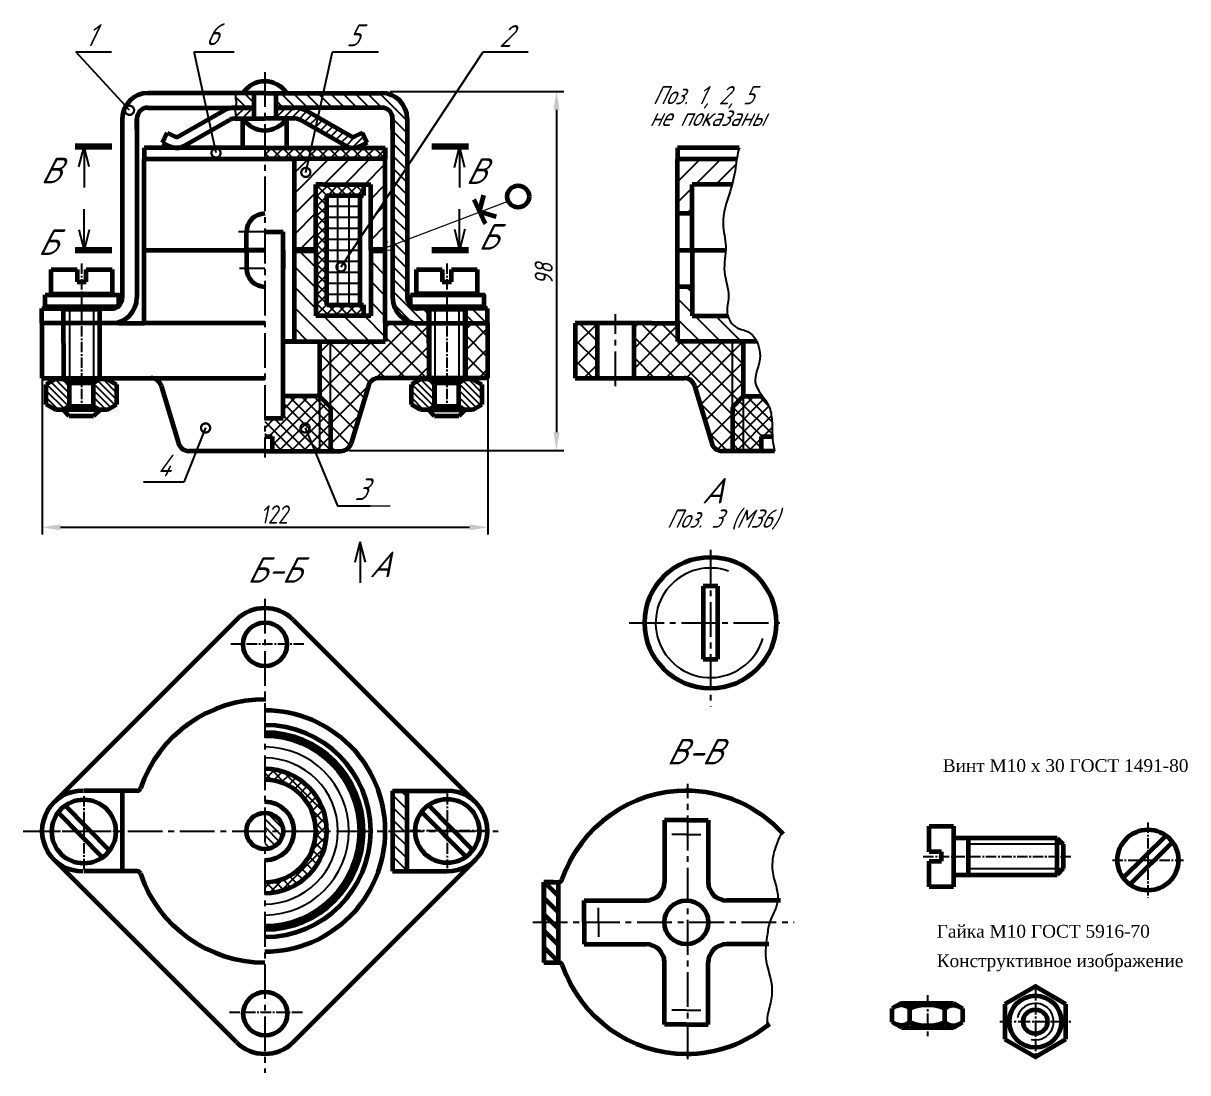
# Model space of a CAD drawing. Header units: millimetres. Extents: x 0 to 1065, y -13 to 605.
# Drawn here: x 486.6 to 805.4, y 318.1 to 605.4 of the extents above; entities that cross this region are included whole.
import ezdxf

# ---------------------------------------------------------------- set-up
doc = ezdxf.new("R2010")
doc.units = ezdxf.units.MM
doc.header["$LTSCALE"] = 0.5
doc.linetypes.add('CENTER2', pattern=[28.575, 19.05, -3.175, 3.175, -3.175])
doc.linetypes.add('осевая2', pattern=[28.575, 19.05, -3.175, 3.175, -3.175])
doc.layers.get('0').update_dxf_attribs({"linetype": 'CONTINUOUS', "lineweight": 60})
doc.styles.get("Standard").update_dxf_attribs({"font": 'isocpeui.ttf', "width": 0.8})
doc.styles.add('стиль1', font='times.ttf')
doc.dimstyles.get("Standard").update_dxf_attribs({"dimtxt": 5, "dimasz": 5, "dimexe": 2, "dimexo": 0, "dimgap": 1.5, "dimtad": 1, "dimdec": 0, "dimzin": 0, "dimtxsty": 'Standard', "dimcen": 5, "dimadec": 0, "dimazin": 0, "dimtfac": 1, "dimtdec": 0, "dimtofl": 0, "dimtmove": 0, "dimatfit": 3, "dimldrblk": 'DOTSMALL', "dimfxl": 1, "dimtolj": 1, "dimtzin": 0, "dimarcsym": 0})
doc.dimstyles.new('Standart', dxfattribs={"dimtxt": 5, "dimasz": 5, "dimexe": 2, "dimexo": 0, "dimgap": 1, "dimtad": 1, "dimtoh": 1, "dimdec": 0, "dimtxsty": 'Standard', "dimcen": 2.5, "dimadec": 0, "dimazin": 0, "dimtfac": 1, "dimtdec": 0, "dimtmove": 0, "dimatfit": 3, "dimldrblk": 'DOTSMALL', "dimfxl": 1, "dimarcsym": 0})

# ---------------------------------------------------------------- blocks, each defined once
blk = doc.blocks.new('_DotSmall')
at = {"color": 0, "linetype": 'ByBlock', "const_width": 0.5}
blk.add_lwpolyline([(-0.0625, 0, 1), (0.0625, 0, 1)], format="xyb", close=True, dxfattribs=at)
blk = doc.blocks.new('114')
at = {"linetype": 'CENTER2', "lineweight": -3, "ltscale": 0.3}
for p, q in [((123.36, 10.28), (123.36, -10.28)), ((113.62, 0), (133.09, 0))]:
    blk.add_line(p, q, dxfattribs=at)
at = {"lineweight": 60}
for p, q in [((116.61, -4.9), (128.34, 6.68)), ((118.37, -6.68), (130.1, 4.9))]:
    blk.add_line(p, q, dxfattribs=at)
blk.add_circle((123.36, 0), 8.33, dxfattribs=at)
blk = doc.blocks.new('*D11')
at = {"color": 0, "lineweight": -2, "transparency": 16777216}
for p, q in [((587.02, 586.72), (634.56, 586.72)), ((632.56, 581.72), (632.56, 493.41)), ((575.76, 488.41), (634.56, 488.41))]:
    blk.add_line(p, q, dxfattribs=at)
at = {"color": 0, "lineweight": -3, "transparency": 16777216}
for points in [[(631.72, 581.72), (633.39, 581.72), (632.56, 586.72)], [(631.72, 493.41), (633.39, 493.41), (632.56, 488.41)]]:
    blk.add_solid(points, dxfattribs=at)
at = {"color": 0, "transparency": 16777216, "insert": (629.06, 536.84), "char_height": 5, "attachment_point": 5, "rotation": 90}
blk.add_mtext('98', dxfattribs=at)
blk = doc.blocks.new('*D12')
at = {"color": 0, "lineweight": -2, "transparency": 16777216}
for p, q in [((491.76, 508.66), (491.76, 465.4)), ((613.75, 508.18), (613.75, 465.4)), ((496.76, 467.4), (608.75, 467.4))]:
    blk.add_line(p, q, dxfattribs=at)
at = {"color": 0, "lineweight": -3, "transparency": 16777216}
for points in [[(496.76, 468.23), (496.76, 466.56), (491.76, 467.4)], [(608.75, 468.23), (608.75, 466.56), (613.75, 467.4)]]:
    blk.add_solid(points, dxfattribs=at)
at = {"color": 0, "transparency": 16777216, "insert": (555.29, 470.9), "char_height": 5, "attachment_point": 5}
blk.add_mtext('122', dxfattribs=at)

msp = doc.modelspace()

# ---------------------------------------------------------------- hatches: boundary and pattern name
at = {"lineweight": -3}
h = msp.add_hatch(dxfattribs=at)
h.set_pattern_fill('ANSI31', scale=0.75, angle=90, style=0)
h.set_pattern_definition([(135, (284.2098, 310.2621), (-1.683798, -1.683798), [])])
edge = h.paths.add_edge_path()
edge.add_line((549.7, 582.26), (549.7, 586.26))
edge.add_line((549.7, 586.26), (544.88, 586.26))
edge.add_line((544.88, 586.26), (544.88, 586.26))
edge.add_line((544.88, 586.26), (544.87, 586.25))
edge.add_spline(control_points=[(544.88, 586.25), (544.77, 585.97), (544.5, 585.26), (544.97, 584), (544.82, 582.82), (544.73, 582.26)], knot_values=[0, 0, 0, 0, 0.885413, 2.203759, 3.944981, 3.944981, 3.944981, 3.944981], degree=3, periodic=0)
edge.add_line((544.73, 582.26), (549.7, 582.26))
h.paths.add_polyline_path([(613.7, 523.26), (613.7, 527.26), (607.7, 527.26), (607.7, 523.26)])
edge = h.paths.add_edge_path()
edge.add_arc((594.7, 530.26), 7, 180, 270)
edge.add_line((594.7, 523.26), (597.7, 523.26))
edge.add_line((597.7, 523.26), (597.7, 527.26))
edge.add_line((597.7, 527.26), (594.7, 527.26))
edge.add_arc((594.7, 530.26), 3, 180, 270, ccw=False)
edge.add_line((591.7, 530.26), (591.7, 579.26))
edge.add_arc((584.7, 579.26), 7, 0, 90)
edge.add_line((584.7, 586.26), (555.7, 586.26))
edge.add_line((555.7, 586.26), (555.7, 582.26))
edge.add_line((555.7, 582.26), (584.7, 582.26))
edge.add_arc((584.7, 579.26), 3, 0, 90, ccw=False)
edge.add_line((587.7, 579.26), (587.7, 530.26))
h = msp.add_hatch(dxfattribs=at)
h.set_pattern_fill('ANSI31', scale=0.5, style=0)
h.set_pattern_definition([(45, (284.2098, 310.2621), (-1.122532, 1.122532), [])])
edge = h.paths.add_edge_path()
edge.add_spline(control_points=[(544.73, 582.26), (544.69, 582.01), (544.56, 581.18), (544.63, 580.79), (544.93, 579.3), (544.94, 579.26)], knot_values=[3.944981, 3.944981, 3.944981, 3.944981, 4.714318, 6.752684, 6.961333, 6.961333, 6.961333, 6.961333], degree=3, periodic=0)
edge.add_line((544.94, 579.26), (549.7, 579.26))
edge.add_line((549.7, 579.26), (549.7, 582.26))
edge.add_line((549.7, 582.26), (544.73, 582.26))
h.paths.add_polyline_path([(562.37, 578.91), (574.96, 571.73, 0.23303), (578.5, 571.62), (580.7, 572.62), (579.45, 575.35), (577.26, 574.35, -0.23303), (576.38, 574.38), (563.78, 581.56, 0.123106), (560.95, 582.26), (555.7, 582.26), (555.7, 579.26), (560.95, 579.26, -0.123106)])
h = msp.add_hatch(dxfattribs=at)
h.set_pattern_fill('ANSI37', scale=0.7, style=0)
h.set_pattern_definition([(45, (284.2098, 310.2621), (-1.571545, 1.571545), []), (135, (284.2098, 310.2621), (-1.571545, -1.571545), [])])
h.paths.add_polyline_path([(560.7, 568.26), (585.7, 568.26), (585.7, 571.26), (552.7, 571.26), (552.7, 568.26)])
h = msp.add_hatch(dxfattribs=at)
h.set_pattern_fill('ANSI31', scale=1.25, style=0)
h.set_pattern_definition([(45, (284.2098, 310.262), (-2.80633, 2.80633), [])])
h.paths.add_polyline_path([(560.7, 543.26), (566.7, 543.26), (566.7, 561.26), (568.7, 561.26), (581.7, 561.26), (581.7, 543.26), (585.7, 543.26), (585.7, 568.26), (560.7, 568.26)])
h = msp.add_hatch(dxfattribs=at)
h.set_pattern_fill('ANSI31', scale=1.25, style=0)
h.set_pattern_definition([(45, (284.907, 310.262), (-2.80633, 2.80633), [])])
edge = h.paths.add_edge_path()
edge.add_line((669.7, 561.26), (680.64, 561.26))
edge.add_spline(control_points=[(680.64, 561.26), (681.04, 562.77), (681.55, 565.07), (681.81, 567.45), (681.93, 568.26)], knot_values=[3.109072, 3.109072, 3.109072, 3.109072, 7.780146, 10.229589, 10.229589, 10.229589, 10.229589], degree=3, periodic=0)
edge.add_line((681.93, 568.26), (665.7, 568.26))
edge.add_line((665.7, 568.26), (665.7, 553.26))
edge.add_line((665.7, 553.26), (669.7, 553.26))
edge.add_line((669.7, 553.26), (669.7, 561.26))
h = msp.add_hatch(dxfattribs=at)
h.set_pattern_fill('ANSI37', scale=0.6, angle=90, style=0)
h.set_pattern_definition([(135, (284.2098, 310.2621), (-1.347038, -1.347038), []), (225, (284.2098, 310.2621), (1.347038, -1.347038), [])])
h.paths.add_polyline_path([(569.7, 558.26), (578.7, 558.26), (579.7, 558.26), (579.7, 561.26), (568.7, 561.26), (566.7, 561.26), (566.7, 543.26), (566.7, 525.26), (569.7, 525.26), (569.7, 528.26)])
h.paths.add_polyline_path([(579.7, 528.26), (569.7, 528.26), (569.7, 525.26), (579.7, 525.26)])
h = msp.add_hatch(dxfattribs=at)
h.set_pattern_fill('ANSI31', scale=1.25, angle=90, style=0)
h.set_pattern_definition([(135, (284.2098, 310.262), (-2.80633, -2.80633), [])])
h.paths.add_polyline_path([(566.7, 525.26), (566.7, 543.26), (560.7, 543.26), (560.7, 523.26), (560.7, 518.26), (567.7, 518.26), (585.7, 518.26), (585.7, 523.26), (585.7, 543.26), (581.7, 543.26), (581.7, 525.26)])
h = msp.add_hatch(dxfattribs=at)
h.set_pattern_fill('ANSI31', scale=1.25, angle=90, style=0)
h.set_pattern_definition([(135, (284.907, 310.262), (-2.80633, -2.80633), [])])
edge = h.paths.add_edge_path()
edge.add_line((669.7, 525.26), (669.7, 533.26))
edge.add_line((669.7, 533.26), (665.7, 533.26))
edge.add_line((665.7, 533.26), (665.7, 523.26))
edge.add_line((665.7, 523.26), (665.7, 518.26))
edge.add_line((665.7, 518.26), (687.38, 518.26))
edge.add_spline(control_points=[(687.38, 518.26), (686.85, 519.38), (685.35, 521.25), (681.54, 521.68), (679.82, 523.93), (679.43, 525.26)], knot_values=[46.67946, 46.67946, 46.67946, 46.67946, 50.184627, 53.468463, 57.536046, 57.536046, 57.536046, 57.536046], degree=3, periodic=0)
edge.add_line((679.43, 525.26), (669.7, 525.26))
h = msp.add_hatch(dxfattribs=at)
h.set_pattern_fill('ANSI37', scale=1.25, angle=90, style=0)
h.set_pattern_definition([(135, (284.2098, 310.262), (-2.80633, -2.80633), []), (225, (284.2098, 310.262), (2.80633, -2.80633), [])])
h.paths.add_polyline_path([(597.67, 508.26), (597.7, 523.26), (592.7, 523.26), (585.7, 523.26), (585.7, 518.26), (567.7, 518.26), (567.7, 503.26), (570.7, 500.26), (570.7, 488.26), (573.47, 488.26, 0.331206), (576.34, 490.4), (581.06, 506.12, -0.331206), (583.94, 508.26)])
h.paths.add_polyline_path([(607.7, 508.26), (613.7, 508.26), (613.7, 523.26), (607.7, 523.26)])
h = msp.add_hatch(dxfattribs=at)
h.set_pattern_fill('ANSI37', scale=1.25, angle=90, style=0)
h.set_pattern_definition([(135, (284.907, 310.262), (-2.80633, -2.80633), []), (225, (284.907, 310.262), (2.80633, -2.80633), [])])
h.paths.add_polyline_path([(670.34, 506.12), (675.06, 490.4, 0.331206), (677.94, 488.26), (680.7, 488.26), (680.7, 500.26), (680.7, 518.26), (665.7, 518.26), (665.7, 523.26), (658.7, 523.26), (653.7, 523.26), (653.7, 508.26), (667.47, 508.26, -0.331206)])
h.paths.add_polyline_path([(680.7, 500.26), (683.7, 503.26), (683.7, 518.26), (680.7, 518.26)])
h.paths.add_polyline_path([(637.7, 508.26), (643.7, 508.26), (643.7, 523.26), (637.7, 523.26)])
h = msp.add_hatch(dxfattribs=at)
h.set_pattern_fill('ANSI31', color=256, scale=0.416667, angle=90, style=0)
h.set_pattern_definition([(135, (674.1495, 110.2162), (-0.9354433, -0.9354433), [])])
h.paths.add_polyline_path([(495.37, 507.93), (492.86, 506.5), (492.86, 501.02), (495.37, 499.59), (497.48, 499.59), (497.48, 507.93)])
h.paths.add_polyline_path([(507.48, 507.93), (507.48, 499.59), (509.59, 499.59), (512.11, 501.02), (512.11, 506.5), (509.59, 507.93)])
h.paths.add_polyline_path([(497.48, 499.59), (499.15, 500.54), (499.15, 507.93), (497.48, 507.93)])
h.paths.add_polyline_path([(507.48, 507.93), (505.82, 506.98), (505.82, 499.59), (507.48, 499.59)])
h = msp.add_hatch(dxfattribs=at)
h.set_pattern_fill('ANSI31', color=256, scale=0.416667, angle=90, style=0)
h.set_pattern_definition([(135, (774.151, 110.2167), (-0.9354433, -0.9354433), [])])
h.paths.add_polyline_path([(595.37, 507.93), (592.86, 506.5), (592.86, 501.02), (595.37, 499.59), (597.48, 499.59), (597.48, 507.93)])
h.paths.add_polyline_path([(607.48, 507.93), (607.48, 499.59), (609.59, 499.59), (612.11, 501.02), (612.11, 506.5), (609.59, 507.93)])
h.paths.add_polyline_path([(597.48, 499.59), (599.15, 500.54), (599.15, 507.93), (597.48, 507.93)])
h.paths.add_polyline_path([(607.48, 507.93), (605.82, 506.98), (605.82, 499.59), (607.48, 499.59)])
h = msp.add_hatch(dxfattribs=at)
h.set_pattern_fill('ANSI37', scale=0.75, style=0)
h.set_pattern_definition([(45, (284.2098, 310.2621), (-1.683798, 1.683798), []), (135, (284.2098, 310.2621), (-1.683798, -1.683798), [])])
h.paths.add_polyline_path([(557.7, 497.26), (552.7, 497.26), (552.7, 492.26), (554.7, 492.26), (554.7, 488.26), (570.7, 488.26), (570.7, 500.26), (567.7, 503.26), (557.7, 503.26)])
h = msp.add_hatch(dxfattribs=at)
h.set_pattern_fill('ANSI37', scale=0.75, style=0)
h.set_pattern_definition([(45, (284.9071, 310.2621), (-1.683798, 1.683798), []), (135, (284.9071, 310.2621), (-1.683798, -1.683798), [])])
edge = h.paths.add_edge_path()
edge.add_spline(control_points=[(688.98, 503.26), (689.62, 502.38), (691.12, 500.32), (691.64, 496.44), (691.62, 493.56), (691.67, 492.26)], knot_values=[73.070277, 73.070277, 73.070277, 73.070277, 76.059944, 79.919874, 84.523609, 84.523609, 84.523609, 84.523609], degree=3, periodic=0)
edge.add_spline(control_points=[(691.67, 492.26), (691.68, 491.94), (691.75, 490.88), (691.89, 490.08), (692.25, 488.26)], knot_values=[84.523609, 84.523609, 84.523609, 84.523609, 85.68099, 88.488684, 88.488684, 88.488684, 88.488684], degree=3, periodic=0)
edge.add_line((691.67, 492.26), (688.7, 492.26))
edge.add_line((688.7, 492.26), (688.7, 488.26))
edge.add_line((688.7, 488.26), (683.7, 488.26))
edge.add_line((683.7, 488.26), (683.7, 503.26))
edge.add_line((683.7, 503.26), (688.98, 503.26))
h.paths.add_polyline_path([(683.7, 503.26), (680.7, 500.26), (680.7, 488.26), (683.7, 488.26)])
h = msp.add_hatch(dxfattribs=at)
h.set_pattern_fill('ANSI37', scale=0.6, angle=90, style=0)
h.set_pattern_definition([(135, (284.2098, 310.3802), (-1.347038, -1.347038), []), (225, (284.2098, 310.3802), (1.347038, -1.347038), [])])
h.paths.add_polyline_path([(569.7, 384.26), (566.7, 384.26, -0.414214), (552.7, 370.26), (552.7, 367.26, 0.414214)])
h.paths.add_polyline_path([(552.7, 401.26), (552.7, 398.26, -0.414214), (566.7, 384.26), (569.7, 384.26, 0.414214)])
h = msp.add_hatch(dxfattribs=at)
h.set_pattern_fill('ANSI31', scale=0.75, angle=90, style=0)
h.set_pattern_definition([(135, (284.2098, 310.3802), (-1.683798, -1.683798), [])])
h.paths.add_polyline_path([(591.7, 395.26), (587.7, 395.26), (587.7, 384.26), (591.7, 384.26)])
h.paths.add_polyline_path([(591.7, 384.26), (587.7, 384.26), (587.7, 373.26), (591.7, 373.26)])
h = msp.add_hatch(dxfattribs=at)
h.set_pattern_fill('ANSI31', scale=0.5, angle=90, style=0)
h.set_pattern_definition([(135, (284.2098, 310.3802), (-1.122532, -1.122532), [])])
h.paths.add_polyline_path([(552.7, 379.26, 0.414214), (557.7, 384.26), (552.7, 384.26)])
h.paths.add_polyline_path([(557.7, 384.26, 0.414214), (552.7, 389.26), (552.7, 384.26)])
h = msp.add_hatch()
h.set_pattern_fill('ANSI31', color=256, angle=90, style=0)
h.set_pattern_definition([(135, (475.9072, 312.6046), (-2.245064, -2.245064), [])])
h.paths.add_polyline_path([(633.1, 370.26, -0.000023), (633.1, 370.26), (629.21, 370.26), (629.1, 370.26), (629.1, 359.26), (633.1, 359.26)])
h.paths.add_polyline_path([(633.1, 359.26), (629.1, 359.26), (629.1, 348.26), (633.1, 348.26)])

# ---------------------------------------------------------------- linework, layer by layer
at = {"color": 7, "linetype": 'CENTER2', "lineweight": -3}
for p, q in [((552.7, 592.01), (552.7, 486.47)), ((648.7, 506.04), (648.7, 525.78)), ((674.7, 461.23), (674.7, 418.26)), ((552.7, 447.82), (552.7, 318.09)), ((652.47, 441.26), (694.99, 441.26)), ((668.53, 321.81), (668.53, 397.14)), ((486.59, 384.26), (616.56, 384.26)), ((626.05, 359.33), (697.67, 359.33))]:
    msp.add_line(p, q, dxfattribs=at)
at = {"color": 7, "lineweight": 60}
for p, q in [((552.7, 586.26), (520.7, 586.26)), ((549.7, 586.26), (549.7, 582.26)), ((552.7, 586.26), (584.7, 586.26)), ((555.7, 586.26), (555.7, 582.26)), ((520.7, 582.26), (549.7, 582.26)), ((529.03, 574.38), (541.63, 581.56)), ((549.7, 582.26), (549.7, 579.26)), ((555.7, 582.26), (555.7, 579.26)), ((584.7, 582.26), (555.7, 582.26)), ((576.38, 574.38), (563.78, 581.56)), ((513.7, 579.26), (513.7, 530.26)), ((517.7, 579.26), (517.7, 530.26)), ((530.44, 571.73), (543.04, 578.91)), ((544.45, 579.26), (552.7, 579.26)), ((546.7, 571.26), (546.7, 579.26)), ((560.95, 579.26), (552.7, 579.26)), ((558.7, 571.26), (558.7, 579.26)), ((574.96, 571.73), (562.37, 578.91)), ((587.7, 579.26), (587.7, 530.26)), ((591.7, 579.26), (591.7, 530.26)), ((524.7, 572.62), (525.95, 575.35)), ((525.95, 575.35), (528.15, 574.35)), ((579.45, 575.35), (577.26, 574.35)), ((580.7, 572.62), (579.45, 575.35)), ((552.7, 571.26), (519.7, 571.26)), ((519.7, 571.26), (519.7, 568.26)), ((524.7, 572.62), (526.91, 571.62)), ((552.7, 571.26), (585.7, 571.26)), ((580.7, 572.62), (578.5, 571.62)), ((585.7, 571.26), (585.7, 568.26)), ((682.61, 571.26), (665.7, 571.26)), ((665.7, 571.26), (665.7, 568.26)), ((519.7, 568.26), (552.7, 568.26)), ((519.7, 543.26), (519.7, 568.26)), ((585.7, 568.26), (552.7, 568.26)), ((560.7, 568.26), (560.7, 543.26)), ((585.7, 543.26), (585.7, 568.26)), ((665.7, 568.26), (681.93, 568.26)), ((665.7, 543.26), (665.7, 568.26)), ((566.7, 543.26), (566.7, 561.26)), ((568.7, 561.26), (566.7, 561.26)), ((568.7, 561.26), (581.7, 561.26)), ((579.7, 561.26), (579.7, 558.26)), ((581.7, 543.26), (581.7, 561.26)), ((669.7, 543.26), (669.7, 561.26)), ((680.64, 561.26), (669.7, 561.26)), ((569.7, 528.26), (569.7, 558.26)), ((569.7, 558.26), (579.7, 558.26)), ((569.7, 558.26), (578.7, 558.26)), ((572.7, 558.26), (575.7, 558.26)), ((578.7, 558.26), (578.7, 528.26)), ((669.7, 553.26), (665.7, 553.26)), ((669.7, 543.26), (669.7, 553.26)), ((547.7, 543.26), (547.7, 548.26)), ((552.7, 548.26), (557.7, 548.26)), ((557.7, 543.26), (557.7, 548.26)), ((519.7, 523.26), (519.7, 543.26)), ((519.7, 543.26), (552.7, 543.26)), ((547.7, 543.26), (547.7, 538.26)), ((557.7, 497.26), (557.7, 543.26)), ((560.7, 543.26), (560.7, 523.26)), ((566.7, 543.26), (566.7, 525.26)), ((581.7, 543.26), (581.7, 525.26)), ((585.7, 523.26), (585.7, 543.26)), ((665.7, 523.26), (665.7, 543.26)), ((665.7, 543.26), (669.7, 543.26)), ((669.7, 543.26), (669.7, 525.26)), ((669.7, 543.26), (678.9, 543.26)), ((669.7, 543.26), (669.7, 533.26)), ((669.7, 533.26), (665.7, 533.26)), ((491.7, 523.26), (491.7, 527.26)), ((491.7, 527.26), (510.7, 527.26)), ((501.7, 527.26), (496.7, 527.26)), ((569.7, 528.26), (579.7, 528.26)), ((579.7, 528.26), (579.7, 525.26)), ((613.7, 527.26), (594.7, 527.26)), ((613.7, 523.26), (613.7, 527.26)), ((512.7, 523.26), (491.7, 523.26)), ((491.7, 523.26), (491.7, 508.26)), ((512.7, 523.26), (519.7, 523.26)), ((552.7, 523.26), (519.7, 523.26)), ((560.7, 523.26), (560.7, 518.26)), ((581.7, 525.26), (566.7, 525.26)), ((592.7, 523.26), (585.7, 523.26)), ((585.7, 523.26), (585.7, 518.26)), ((592.7, 523.26), (613.7, 523.26)), ((613.7, 523.26), (613.7, 508.26)), ((637.7, 523.26), (637.7, 508.26)), ((658.7, 523.26), (637.7, 523.26)), ((643.7, 523.26), (643.7, 508.26)), ((653.7, 523.26), (653.7, 508.26)), ((658.7, 523.26), (665.7, 523.26)), ((665.7, 523.26), (665.7, 518.26)), ((669.7, 525.26), (679.43, 525.26)), ((557.7, 518.26), (567.7, 518.26)), ((560.7, 518.26), (585.7, 518.26)), ((567.7, 518.26), (567.7, 503.26)), ((687.38, 518.26), (665.7, 518.26)), ((683.7, 518.26), (683.7, 503.26)), ((491.7, 508.26), (552.7, 508.26)), ((613.7, 508.26), (583.94, 508.26)), ((637.7, 508.26), (667.47, 508.26)), ((524.34, 506.12), (529.06, 490.4)), ((581.06, 506.12), (576.34, 490.4)), ((670.34, 506.12), (675.06, 490.4)), ((567.7, 503.26), (557.7, 503.26)), ((570.7, 500.26), (567.7, 503.26)), ((680.7, 500.26), (683.7, 503.26)), ((683.7, 503.26), (688.98, 503.26)), ((570.7, 500.26), (570.7, 488.26)), ((680.7, 500.26), (680.7, 488.26)), ((552.7, 497.26), (557.7, 497.26)), ((552.7, 492.26), (554.7, 492.26)), ((554.7, 492.26), (554.7, 488.26)), ((688.7, 488.26), (688.7, 492.26)), ((688.7, 492.26), (691.67, 492.26)), ((552.7, 488.26), (531.94, 488.26)), ((552.7, 488.26), (573.47, 488.26)), ((692.25, 488.26), (677.94, 488.26)), ((674.7, 451.26), (672.7, 451.26)), ((672.7, 451.26), (672.7, 441.26)), ((676.7, 451.26), (674.7, 451.26)), ((676.7, 441.26), (676.7, 451.26)), ((544.93, 442.04), (494.93, 392.04)), ((560.48, 442.04), (610.48, 392.04)), ((672.7, 441.26), (672.7, 431.26)), ((676.7, 431.26), (676.7, 441.26)), ((672.7, 431.26), (674.7, 431.26)), ((674.7, 431.26), (676.7, 431.26)), ((513.7, 395.32), (513.7, 373.26)), ((517.7, 395.26), (503.2, 395.26)), ((587.7, 395.26), (587.7, 373.26)), ((587.7, 395.26), (602.66, 395.26)), ((591.7, 373.26), (591.7, 395.26)), ((662.1, 387.26), (662.1, 370.26)), ((668.1, 387.26), (662.1, 387.26)), ((668.1, 387.26), (674.1, 387.26)), ((674.1, 387.26), (674.1, 370.26)), ((544.93, 326.48), (494.93, 376.48)), ((560.48, 326.48), (610.48, 376.48)), ((517.7, 373.26), (503.21, 373.26)), ((587.7, 373.26), (602.62, 373.26)), ((629.1, 370.26), (629.1, 348.26)), ((631.7, 370.26), (629.1, 370.26)), ((629.21, 370.26), (631.13, 370.26)), ((629.21, 370.26), (633.1, 370.26)), ((633.1, 348.26), (633.1, 370.26)), ((640.1, 359.26), (640.1, 365.26)), ((640.1, 365.26), (657.1, 365.26)), ((693.87, 365.26), (679.1, 365.26)), ((640.1, 359.26), (640.1, 353.26)), ((640.1, 353.26), (657.1, 353.26)), ((690.7, 353.26), (679.1, 353.26)), ((629.1, 348.26), (633.21, 348.26)), ((662.1, 331.26), (662.1, 348.26)), ((674.1, 331.26), (674.1, 348.26)), ((668.1, 331.26), (662.1, 331.26)), ((668.1, 331.26), (674.1, 331.26))]:
    msp.add_line(p, q, dxfattribs=at)
at = {"color": 7}
for p, q in [((544.88, 586.25), (544.88, 586.26)), ((544.88, 586.26), (544.88, 586.26)), ((552.7, 586.26), (549.7, 586.26)), ((552.7, 586.26), (555.7, 586.26)), ((549.7, 582.26), (544.45, 582.26)), ((555.7, 582.26), (560.95, 582.26)), ((517.7, 576.26), (517.7, 579.26)), ((587.7, 576.26), (587.7, 579.26)), ((552.7, 571.26), (546.7, 571.26)), ((552.7, 571.26), (558.7, 571.26)), ((552.7, 568.26), (552.7, 568.26)), ((552.7, 568.26), (552.7, 568.26)), ((552.7, 568.26), (560.7, 568.26)), ((552.7, 543.26), (547.7, 543.26)), ((557.7, 543.26), (557.7, 538.26)), ((491.7, 527.26), (510.7, 527.26)), ((496.7, 527.26), (495.2, 527.26)), ((496.7, 527.26), (495.2, 527.26)), ((501.7, 527.26), (508.2, 527.26)), ((597.7, 527.26), (597.67, 508.26)), ((607.7, 508.26), (607.7, 527.26)), ((560.7, 523.26), (560.7, 518.26)), ((568.7, 525.26), (567.7, 525.26)), ((560.7, 518.26), (557.7, 518.26)), ((687.38, 518.26), (683.7, 518.26)), ((491.7, 508.26), (521.47, 508.26)), ((629.1, 359.26), (629.1, 370.26)), ((629.1, 359.26), (629.1, 348.26))]:
    msp.add_line(p, q, dxfattribs=at)
at = {"color": 7, "lineweight": 100}
for p, q in [((500.81, 571.64), (510.81, 571.64)), ((608.45, 571.67), (598.45, 571.67)), ((500.81, 543.26), (510.81, 543.26)), ((608.45, 543.24), (598.45, 543.24))]:
    msp.add_line(p, q, dxfattribs=at)
at = {"color": 7, "lineweight": -3}
for p, q in [((501.83, 566.04), (503.23, 571.64)), ((503.23, 571.64), (503.23, 560.44)), ((503.23, 571.64), (503.23, 566.04)), ((504.63, 566.04), (503.23, 571.64)), ((604.6, 565.87), (606.03, 571.64)), ((606.03, 571.64), (606.03, 560.44)), ((607.46, 565.87), (606.03, 571.64)), ((569.7, 558.26), (577.7, 558.26)), ((569.7, 558.26), (578.7, 558.26)), ((572.7, 528.26), (572.7, 558.26)), ((575.7, 558.26), (575.7, 528.26)), ((569.7, 555.26), (578.7, 555.26)), ((503.23, 543.26), (503.23, 554.46)), ((569.7, 552.26), (578.7, 552.26)), ((606.03, 543.26), (606.03, 554.46)), ((501.83, 548.86), (503.23, 543.26)), ((503.23, 543.26), (503.23, 548.86)), ((504.63, 548.86), (503.23, 543.26)), ((569.7, 549.26), (578.7, 549.26)), ((604.6, 549.03), (606.03, 543.26)), ((607.46, 549.03), (606.03, 543.26)), ((552.7, 548.26), (545.49, 548.26)), ((569.7, 546.26), (578.7, 546.26)), ((569.7, 543.26), (578.7, 543.26)), ((569.7, 540.26), (578.7, 540.26)), ((552.7, 538.26), (545.76, 538.26)), ((569.7, 537.26), (578.7, 537.26)), ((569.7, 534.26), (578.7, 534.26)), ((569.7, 531.26), (578.7, 531.26)), ((569.7, 528.26), (572.7, 528.26)), ((570.7, 500.26), (570.7, 518.26)), ((680.7, 500.26), (680.7, 518.26)), ((567.7, 503.26), (567.7, 488.26)), ((683.7, 503.26), (683.7, 488.26)), ((680.7, 488.26), (688.7, 488.26)), ((577.43, 457.84), (578.83, 463.44)), ((578.83, 463.44), (578.83, 452.24)), ((578.83, 463.44), (578.83, 457.84)), ((580.23, 457.84), (578.83, 463.44)), ((668.1, 383.26), (664.1, 383.26)), ((668.1, 383.26), (672.1, 383.26)), ((644.1, 359.26), (644.1, 363.26)), ((644.1, 359.26), (644.1, 355.26)), ((668.1, 335.26), (664.1, 335.26)), ((668.1, 335.26), (672.1, 335.26))]:
    msp.add_line(p, q, dxfattribs=at)
at = {"lineweight": 60}
for p, q in [((611.49, 553.81), (612.67, 558.34)), ((609.96, 557.12), (613.02, 550.49)), ((611.49, 553.81), (616.03, 552.48)), ((494.21, 531.26), (494.21, 537.93)), ((494.21, 537.93), (501.3, 537.93)), ((501.3, 537.93), (501.3, 534.6)), ((503.8, 537.93), (510.88, 537.93)), ((503.8, 534.6), (503.8, 537.93)), ((510.88, 537.93), (510.88, 531.26)), ((594.22, 531.27), (594.22, 537.93)), ((594.22, 537.93), (601.3, 537.93)), ((601.3, 537.93), (601.3, 534.6)), ((603.8, 537.93), (610.88, 537.93)), ((603.8, 534.6), (603.8, 537.93)), ((610.88, 537.93), (610.88, 531.27)), ((501.3, 534.6), (503.8, 534.6)), ((601.3, 534.6), (603.8, 534.6)), ((510.88, 531.26), (494.21, 531.26)), ((507.55, 531.26), (497.55, 531.26)), ((610.88, 531.27), (594.22, 531.27)), ((607.55, 531.27), (597.55, 531.27)), ((497.55, 527.27), (497.56, 508.24)), ((507.56, 527.06), (497.56, 527.06)), ((507.56, 508.3), (507.55, 527.26)), ((597.55, 527.27), (597.57, 508.24)), ((607.55, 527.27), (597.55, 527.27)), ((607.56, 527.06), (597.56, 527.06)), ((607.57, 508.3), (607.55, 527.26)), ((495.37, 507.93), (492.86, 506.5)), ((502.48, 507.93), (495.37, 507.93)), ((499.15, 506.98), (497.48, 507.93)), ((499.15, 506.98), (499.15, 500.54)), ((499.15, 506.98), (505.82, 506.98)), ((509.59, 507.93), (502.48, 507.93)), ((505.82, 506.98), (507.48, 507.93)), ((505.82, 500.54), (505.82, 506.98)), ((509.59, 507.93), (512.11, 506.5)), ((595.37, 507.93), (592.86, 506.5)), ((602.48, 507.93), (595.37, 507.93)), ((599.15, 506.98), (597.48, 507.93)), ((599.15, 506.98), (599.15, 500.54)), ((599.15, 506.98), (605.82, 506.98)), ((609.59, 507.93), (602.48, 507.93)), ((605.82, 506.98), (607.48, 507.93)), ((605.82, 500.54), (605.82, 506.98)), ((609.59, 507.93), (612.11, 506.5)), ((492.86, 501.02), (492.86, 506.5)), ((512.11, 506.5), (512.11, 501.02)), ((592.86, 501.02), (592.86, 506.5)), ((612.11, 506.5), (612.11, 501.02)), ((495.37, 499.59), (492.86, 501.02)), ((499.15, 500.54), (497.48, 499.59)), ((499.15, 500.54), (505.82, 500.54)), ((505.82, 500.54), (507.48, 499.59)), ((509.59, 499.59), (512.11, 501.02)), ((595.37, 499.59), (592.86, 501.02)), ((599.15, 500.54), (597.48, 499.59)), ((599.15, 500.54), (605.82, 500.54)), ((605.82, 500.54), (607.48, 499.59)), ((609.59, 499.59), (612.11, 501.02)), ((502.48, 499.59), (495.37, 499.59)), ((499.17, 497.86), (497.5, 499.52)), ((505.82, 497.82), (499.15, 497.82)), ((509.59, 499.59), (502.48, 499.59)), ((507.5, 499.48), (505.84, 497.81)), ((602.48, 499.59), (595.37, 499.59)), ((597.49, 499.52), (607.49, 499.52)), ((599.17, 497.86), (597.51, 499.52)), ((605.82, 497.82), (599.15, 497.82)), ((609.59, 499.59), (602.48, 499.59)), ((607.51, 499.48), (605.84, 497.81)), ((496.15, 389.36), (508.29, 377.05)), ((498.02, 391.2), (510.16, 378.89))]:
    msp.add_line(p, q, dxfattribs=at)
at = {"lineweight": 5}
for p, q in [((584.71, 543.5), (619.36, 556.7)), ((584.75, 543.54), (586.35, 545.67)), ((584.84, 543.48), (587.49, 543.24))]:
    msp.add_line(p, q, dxfattribs=at)
at = {"color": 7, "lineweight": 120}
for p, q in [((560.7, 543.26), (566.7, 543.26)), ((585.7, 543.26), (581.7, 543.26))]:
    msp.add_line(p, q, dxfattribs=at)
at = {"linetype": 'CENTER2', "lineweight": -3, "ltscale": 0.3}
for p, q in [((502.55, 539.6), (502.55, 499.15)), ((602.55, 539.6), (602.55, 499.15)), ((563.43, 435.36), (542.99, 435.36)), ((503.21, 373.81), (503.21, 394.25)), ((513.94, 384.12), (492.37, 384.12)), ((563, 334.54), (542.57, 334.54))]:
    msp.add_line(p, q, dxfattribs=at)
at = {"lineweight": -3}
for p, q in [((499.21, 527.26), (499.21, 501.26)), ((505.88, 501.26), (505.88, 527.26)), ((599.22, 527.27), (599.22, 501.27)), ((605.88, 501.27), (605.88, 527.27))]:
    msp.add_line(p, q, dxfattribs=at)
msp.add_line((599.15, 500.54), (599.15, 506.98))
at = {"lineweight": 18}
for p, q in [((536.49, 494.59), (530.54, 479.79)), ((563.74, 494.59), (572.65, 473.31)), ((572.65, 473.31), (587.02, 473.31))]:
    msp.add_line(p, q, dxfattribs=at)
at = {"color": 1, "linetype": 'CENTER2', "lineweight": -3, "ltscale": 0.3}
for p, q in [((794.47, 386.59), (794.47, 366.04)), ((732.95, 377.28), (773.39, 377.28)), ((784.74, 376.31), (804.21, 376.31))]:
    msp.add_line(p, q, dxfattribs=at)
at = {"color": 1, "lineweight": 60}
for p, q in [((734.61, 378.53), (734.61, 385.62)), ((734.61, 385.62), (741.28, 385.62)), ((741.28, 385.62), (741.28, 368.95)), ((787.73, 371.42), (799.46, 382.99)), ((769.61, 382.28), (741.28, 382.28)), ((741.28, 382.28), (741.28, 372.28)), ((745.28, 382.28), (745.28, 372.28)), ((769.61, 372.28), (769.61, 382.28)), ((769.61, 382.28), (771.28, 380.62)), ((771.28, 380.62), (771.28, 373.95)), ((789.48, 369.64), (801.22, 381.21)), ((737.95, 378.53), (734.61, 378.53)), ((737.95, 376.03), (737.95, 378.53)), ((734.61, 368.95), (734.61, 376.03)), ((734.61, 376.03), (737.95, 376.03)), ((771.28, 373.95), (769.61, 372.28)), ((741.28, 372.28), (769.61, 372.28)), ((741.28, 368.95), (734.61, 368.95))]:
    msp.add_line(p, q, dxfattribs=at)
at = {"color": 1, "lineweight": -3}
for p, q in [((771.28, 380.62), (745.28, 380.62)), ((745.28, 373.95), (771.28, 373.95))]:
    msp.add_line(p, q, dxfattribs=at)
at = {"color": 6, "lineweight": 60}
for p, q in [((763.65, 341.7), (755.32, 336.89)), ((771.98, 336.89), (763.65, 341.7)), ((726.98, 337.13), (724.47, 335.71)), ((724.47, 331.89), (724.47, 335.71)), ((726.98, 337.13), (734.09, 337.13)), ((729.28, 331.89), (729.28, 335.71)), ((734.09, 337.13), (741.2, 337.13)), ((738.9, 331.89), (738.9, 335.71)), ((741.2, 337.13), (743.71, 335.71)), ((743.71, 335.71), (743.71, 331.89)), ((755.32, 336.89), (755.32, 327.27)), ((771.98, 327.27), (771.98, 336.89)), ((726.98, 330.47), (724.47, 331.89)), ((741.2, 330.47), (743.71, 331.89)), ((726.98, 330.47), (734.09, 330.47)), ((734.09, 330.47), (741.2, 330.47)), ((755.32, 327.27), (763.65, 322.45)), ((763.65, 322.45), (771.98, 327.27))]:
    msp.add_line(p, q, dxfattribs=at)
at = {"color": 6, "linetype": 'осевая2', "lineweight": -3, "ltscale": 0.35}
for p, q in [((763.65, 342.35), (763.65, 321.8)), ((734.09, 339.34), (734.09, 328.08)), ((753.92, 332.08), (773.38, 332.08))]:
    msp.add_line(p, q, dxfattribs=at)
at = {"lineweight": 60}
for points in [[(492.62, 531.06), (512.69, 531.06), (512.69, 527.71), (492.62, 527.71)], [(592.62, 531.06), (612.69, 531.06), (612.69, 527.71), (592.62, 527.71)]]:
    msp.add_lwpolyline(points, close=True, dxfattribs=at)
for centre, radius in [((622.05, 557.95), 3), ((503.16, 384.12), 8.75)]:
    msp.add_circle(centre, radius, dxfattribs=at)
at = {"color": 7, "lineweight": 60}
for centre, radius in [((674.7, 441.26), 18), ((552.75, 435.35), 6), ((552.7, 384.26), 5), ((668.1, 359.26), 6), ((552.82, 334.26), 6)]:
    msp.add_circle(centre, radius, dxfattribs=at)
at = {"color": 1, "lineweight": 60}
msp.add_circle((794.47, 376.31), 8.33, dxfattribs=at)
at = {"color": 6, "lineweight": 60}
for radius in [7.11, 3.33]:
    msp.add_circle((763.65, 332.08), radius, dxfattribs=at)
at = {"color": 7, "lineweight": 60}
for centre, radius, start, end in [((552.7, 582.26), 7.21, 33.6901, 146.3099), ((520.7, 579.26), 7, 90, 180), ((584.7, 579.26), 7, 0, 90), ((520.7, 579.26), 3, 90, 180), ((544.45, 576.26), 6, 90, 118.0725), ((560.95, 576.26), 6, 61.9275, 90), ((584.7, 579.26), 3, 0, 90), ((544.45, 576.26), 3, 90, 118.0725), ((552.7, 583.26), 7.21, 213.6901, 326.3099), ((560.95, 576.26), 3, 61.9275, 90), ((528.56, 575.26), 1, 245.6023, 298.0725), ((576.85, 575.26), 1, 241.9275, 294.3977), ((528.56, 575.26), 4, 245.6023, 298.0725), ((576.85, 575.26), 4, 241.9275, 294.3977), ((552.7, 548.26), 5, 90, 180), ((552.7, 538.26), 5, 180, 270), ((510.7, 530.26), 3, 270, 0), ((510.7, 530.26), 7, 270, 0), ((594.7, 530.26), 7, 180, 270), ((594.7, 530.26), 3, 180, 270), ((521.47, 505.26), 3, 16.6992, 90), ((583.94, 505.26), 3, 90, 163.3008), ((667.47, 505.26), 3, 16.6992, 90), ((531.94, 491.26), 3, 196.6992, 270), ((573.47, 491.26), 3, 270, 343.3008), ((677.94, 491.26), 3, 196.6992, 270), ((552.7, 434.26), 11, 44.9965, 135.0035), ((552.71, 384.26), 36, 89.5288, 161.0733), ((552.7, 384.26), 33, 270, 90), ((552.7, 384.26), 29, 270, 90), ((552.7, 384.26), 27, 270, 90), ((552.7, 384.26), 26, 270, 90), ((552.7, 384.26), 17, 270, 90), ((517.7, 396.26), 1, 270, 341.0733), ((552.7, 384.26), 14, 270, 90), ((502.7, 384.26), 11, 88.6911, 271.3089), ((552.7, 384.26), 8, 270, 90), ((602.7, 384.26), 11, 269.5745, 90.2174), ((668.11, 359.26), 36, 89.5288, 161.0733), ((667.99, 359.26), 36, 42.1146, 90.4712), ((517.7, 372.26), 1, 18.9246, 90), ((552.7, 384.26), 36, 198.9246, 270), ((633.1, 371.26), 1, 270, 341.0733), ((657.1, 370.26), 5, 270, 0), ((679.1, 370.26), 5, 180, 270), ((657.1, 348.26), 5, 0, 90), ((679.1, 348.26), 5, 90, 180), ((633.21, 347.26), 1, 18.9246, 90), ((668.21, 359.26), 36, 198.9246, 270), ((667.99, 359.26), 36, 270, 309.5917), ((552.7, 334.26), 11, 224.9965, 315.0035)]:
    msp.add_arc(centre, radius, start, end, dxfattribs=at)
at = {"color": 7}
for centre, radius, start in [((560.95, 576.26), 3, 61.9275), ((552.7, 384.26), 29, 270), ((552.7, 384.26), 27, 270)]:
    msp.add_arc(centre, radius, start, 90, dxfattribs=at)
at = {"color": 7, "lineweight": -3}
for centre, radius, start, end in [((674.7, 441.26), 15, 70.71, 343.3008), ((552.7, 384.26), 23, 270, 90), ((552.7, 384.26), 20, 270, 90)]:
    msp.add_arc(centre, radius, start, end, dxfattribs=at)
at = {"color": 6, "lineweight": 60}
for centre, start, end in [((734.09, 323.37), 68.6879, 111.3121), ((734.09, 344.23), 248.6879, 291.3121)]:
    msp.add_arc(centre, 13.24, start, end, dxfattribs=at)
at = {"color": 6, "lineweight": -3}
msp.add_arc((763.65, 332.08), 5, 256.9745, 168.5103, dxfattribs=at)
at = {"color": 7, "lineweight": -3}
for points, knots in [([(544.88, 586.25), (544.77, 585.97), (544.5, 585.26), (545.06, 583.75), (544.52, 581.41), (544.63, 580.79), (544.93, 579.3), (544.94, 579.26)], [0, 0, 0, 0, 0.885413, 2.203759, 4.714318, 6.752684, 6.961333, 6.961333, 6.961333, 6.961333]), ([(682.62, 571.29), (681.99, 569.54), (681.73, 565.39), (680, 558.56), (677.28, 551.41), (679.56, 544.09), (677.68, 537.34), (680.47, 531.3), (678.5, 525.84), (681.33, 521.7), (686.17, 521.16), (688.32, 516.78), (688.33, 511.91), (685.41, 506.44), (690.93, 501.75), (691.69, 496.05), (691.58, 491.81), (691.89, 490.08), (692.25, 488.26)], [0, 0, 0, 0, 5.558516, 12.26637, 21.306732, 27.499821, 34.423838, 41.432689, 46.057582, 50.747043, 54.030879, 59.89481, 62.967405, 68.842793, 76.059944, 79.919874, 85.68099, 88.488684, 88.488684, 88.488684, 88.488684]), ([(693.94, 383.39), (693.12, 381.54), (691.71, 378.17), (691.42, 372.92), (692.9, 368.87), (693.52, 363.98), (690.69, 359.9), (690.16, 354.62), (689.23, 348.78), (691.86, 343.17), (691.37, 337.56), (690.25, 334.17), (690.19, 332.07), (690.18, 331.51)], [0.628621, 0.628621, 0.628621, 0.628621, 6.676918, 11.564009, 15.87932, 19.638648, 25.79451, 29.780769, 35.494571, 43.176122, 47.457612, 52.093257, 53.766952, 53.766952, 53.766952, 53.766952])]:
    msp.add_open_spline(points, degree=3, knots=knots, dxfattribs=at)
at = {"color": 6, "lineweight": 60}
for points in [[(729.28, 335.71), (727.75, 336.5), (726.76, 336.61), (725.74, 336.34), (724.98, 336)], [(738.9, 335.71), (740.43, 336.5), (741.42, 336.61), (742.44, 336.34), (743.2, 336)], [(729.28, 331.89), (727.75, 331.09), (726.76, 330.99), (725.74, 331.26), (724.98, 331.6)], [(738.9, 331.89), (740.43, 331.09), (741.42, 330.99), (742.44, 331.26), (743.2, 331.6)]]:
    msp.add_spline(points, degree=3, dxfattribs=at)

# ---------------------------------------------------------------- block references
at = {"xscale": 1.049590244596544, "yscale": 1.049590244596544, "zscale": 1.049590244596544, "rotation": 270}
msp.add_blockref('114', (602.65, 513.75), dxfattribs=at)

# ---------------------------------------------------------------- texts
at = {"lineweight": -3, "oblique": 15, "width": 0.8}
for s, height, p in [('1', 6, (503.52, 599.11)), ('6', 6, (536.43, 599.37)), ('5', 6, (575, 599.09)), ('2', 6, (616.82, 598.88)), ('Поз. 1, 2, 5', 5, (658.82, 583.19)), ('не показаны', 5, (658.05, 577.24))]:
    msp.add_text(s, height=height, dxfattribs=at).set_placement(p)
at = {"color": 7, "lineweight": -3, "oblique": 15, "width": 0.9}
for s, p in [('В', (491.32, 561.58)), ('В', (607.68, 561.41)), ('Б', (490.55, 541.98)), ('Б', (611.11, 543.43)), ('A', (672.3, 473.92)), ('Б-Б', (547.84, 452.23)), ('А', (581.3, 453.73)), ('B-B', (662.69, 402.48))]:
    msp.add_text(s, height=7, dxfattribs=at).set_placement(p)
at = {"lineweight": 18, "oblique": 15, "width": 0.8}
for s, p in [('4', (523.07, 481.31)), ('3', (577.2, 474.82))]:
    msp.add_text(s, height=6, dxfattribs=at).set_placement(p)
at = {"color": 7, "lineweight": 18, "oblique": 15, "width": 0.8}
msp.add_text('Поз. 3 (M36)', height=5, dxfattribs=at).set_placement((662.7, 467.26))
at = {"color": 1, "style": 'стиль1'}
msp.add_text('Винт М10 х 30 ГОСТ 1491-80', height=3.5, dxfattribs=at).set_placement((738.3, 400.42))
at = {"color": 6, "style": 'стиль1'}
for s, p in [('Гайка М10 ГОСТ 5916-70', (736.65, 355.06)), ('Конструктивное изображение', (736.65, 347))]:
    msp.add_text(s, height=3.5, dxfattribs=at).set_placement(p)

# ---------------------------------------------------------------- dimensions: what is measured, and where the dimension line sits
dim = msp.add_linear_dim(base=(632.56, 488.41), p1=(587.02, 586.72), p2=(575.76, 488.41), angle=90, dimstyle='Standart')
dim.commit()
dim.dimension.update_dxf_attribs({"geometry": '*D11', "text_midpoint": (632.56, 536.84), "dimtype": 160})
dim = msp.add_linear_dim(base=(613.75, 467.4), p1=(491.76, 508.66), p2=(613.75, 508.18), dimstyle='Standart')
dim.commit()
dim.dimension.update_dxf_attribs({"geometry": '*D12', "text_midpoint": (555.29, 467.4), "dimtype": 160})

# ---------------------------------------------------------------- leaders
at = {"color": 7, "lineweight": -3}
for points, override in [([(515.67, 581.55), (501, 597.56), (510.73, 597.56)], {"dimgap": 1.5, "dimtad": 0}), ([(539.36, 569.87), (533.33, 597.56), (544.3, 597.56)], {"dimgap": 1.5, "dimtad": 0}), ([(563.93, 564.55), (571.26, 597.56), (583.83, 597.56)], {"dimgap": 1.5, "dimtad": 0}), ([(573.57, 538.68), (612.51, 597.56), (624.79, 597.56)], {"dimgap": 1.5, "dimtad": 0}), ([(536.49, 494.59), (530.54, 479.79), (519.46, 479.79)], {"dimtad": 0}), ([(563.74, 494.59), (572.65, 473.31), (581.56, 473.31)], {"dimtad": 0})]:
    msp.add_leader(points, dimstyle='Standard', override=override, dxfattribs=at)

doc.saveas('drawing.dxf')
